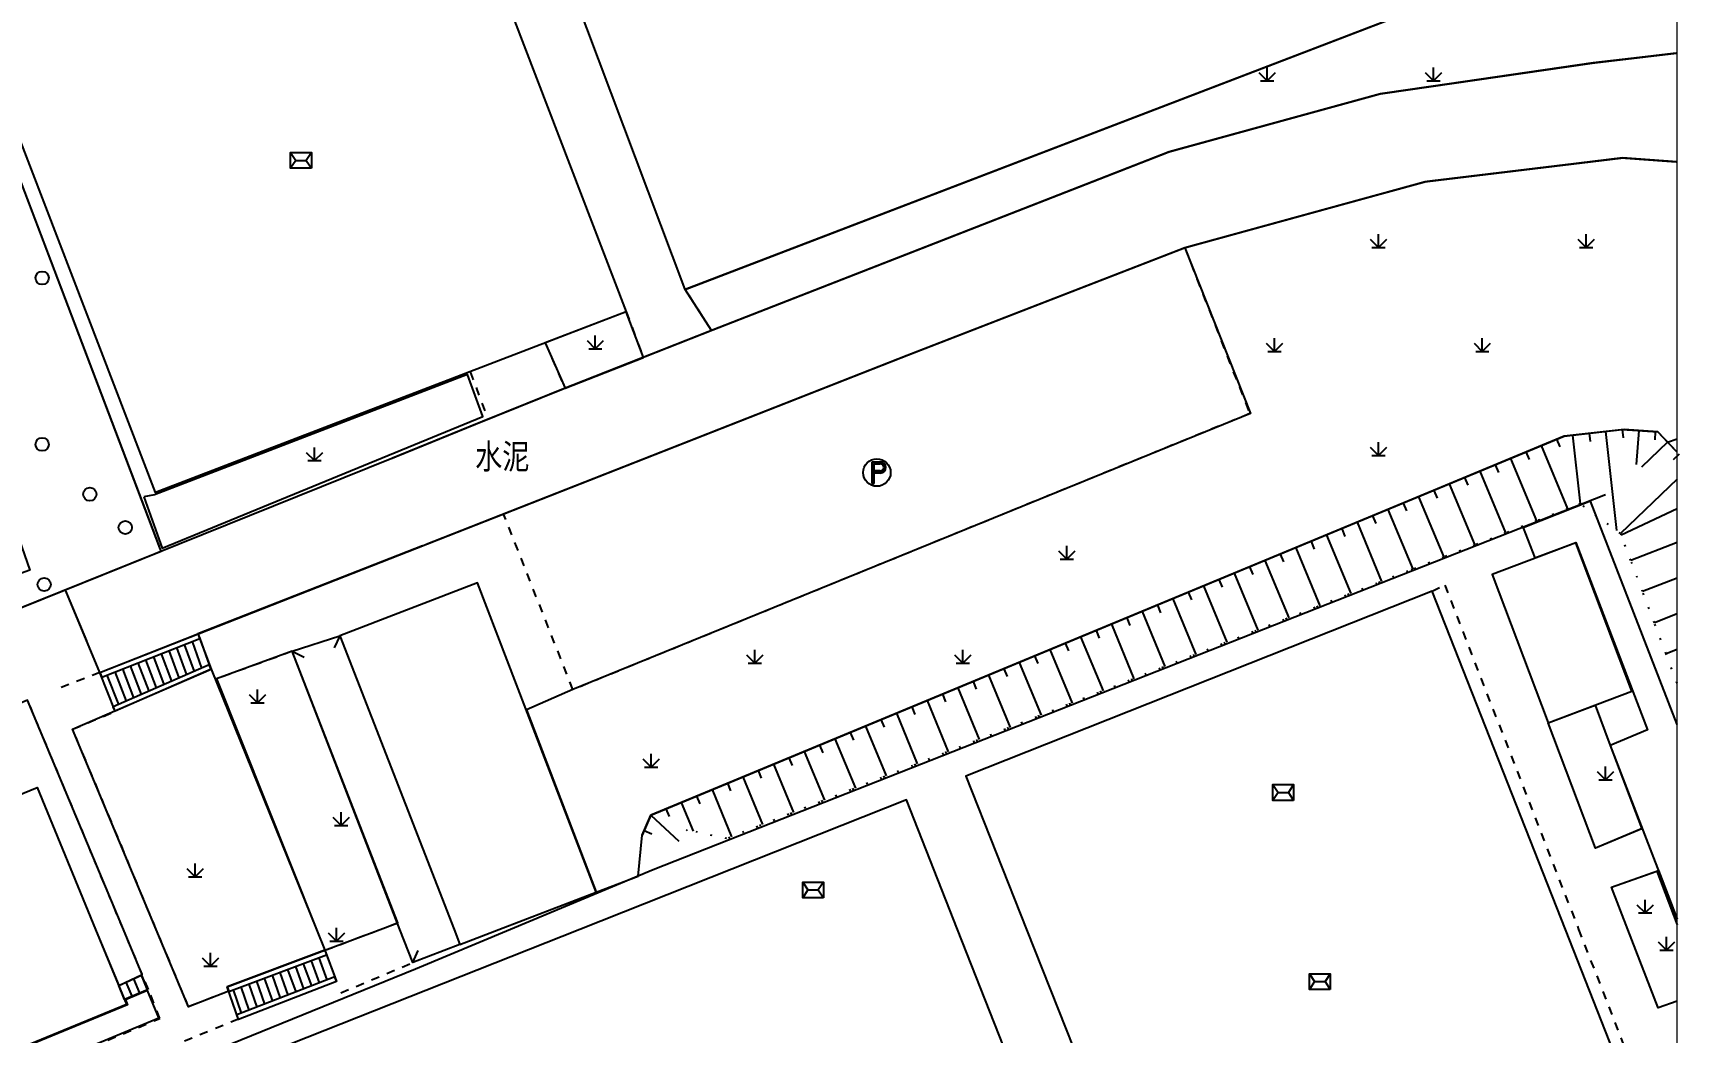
# Model space of a CAD drawing. Extents: x 396500 to 398250, y 1005980 to 1008200.
# Drawn here: x 397151.1 to 397250.1, y 1006193.8 to 1006253.9 of the extents above; entities that cross this region are included whole.
import ezdxf
from ezdxf.enums import TextEntityAlignment as Align

# ---------------------------------------------------------------- set-up
doc = ezdxf.new("R2010")
doc.units = 0
doc.header["$LTSCALE"] = 0.5
doc.linetypes.add('X4', pattern=[1.6, 0, -1.6])
doc.linetypes.add('X6', pattern=[2, 1, -1])
doc.layers.get('0').update_dxf_attribs({"linetype": 'CONTINUOUS'})
doc.layers.add('ASSIST', color=7, linetype='CONTINUOUS', plot=False)
for name, color, linetype in [('DLDW', 11, 'CONTINUOUS'), ('DLSS', 4, 'CONTINUOUS'), ('DMTZ', 3, 'CONTINUOUS'), ('JMD', 6, 'CONTINUOUS'), ('SXSS', 5, 'CONTINUOUS'), ('ZBTZ', 3, 'CONTINUOUS')]:
    doc.layers.add(name, color=color, linetype=linetype)
doc.layers.add('绘图层', color=6, linetype='CONTINUOUS', lineweight=5)
doc.styles.add('细等线体', font='长等线体_0.TTF', dxfattribs={"width": 0.8})
doc.linetypes.add('10421', pattern='A,2,[150,AAA.SHX,S=1,R=0,X=0,Y=1],1e-11', length=2)
doc.linetypes.add('10422', pattern='A,2,[150,AAA.SHX,S=1,R=0,X=0,Y=1],2,[177,AAA.SHX,S=1,R=0,X=0,Y=0.8],1e-09', length=4)
doc.linetypes.add('1161', pattern='A,0,[149,AAA.SHX,S=0.15,R=0,X=0,Y=0],-1.6', length=1.6)
doc.linetypes.add('444', pattern='A,4.5,[145,AAA.SHX,S=1,R=0,X=0,Y=1],4.5,-0.5,[146,AAA.SHX,S=1,R=0,X=0,Y=0],-0.5', length=10)

# ---------------------------------------------------------------- blocks, each defined once
blk = doc.blocks.new('gc124')
for p, q in [((-1, 1), (0, 0)), ((-0.8, 0), (0.8, 0)), ((0, 0), (0, 1.6)), ((0, 0), (1, 1))]:
    blk.add_line(p, q)
blk = doc.blocks.new('gc272')
at = {"linetype": 'Continuous'}
blk.add_lwpolyline([(1.25, 0), (1.25, 0), (-1.25, 0), (-1.25, 1.9), (1.25, 1.9)], close=True, dxfattribs=at)
for points in [[(-1.25, 1.9), (-0.625, 0.95), (-1.25, 0)], [(-0.625, 0.95), (0.625, 0.95)], [(1.25, 1.9), (0.625, 0.95), (1.25, 0)]]:
    blk.add_lwpolyline(points, dxfattribs=at)
blk = doc.blocks.new('gc326')
blk.add_circle((0, 0), 0.8)
blk = doc.blocks.new('gc122')
blk.add_circle((0, 0), 0.8)
blk = doc.blocks.new('*U93')
at = {"linetype": 'Continuous'}
for points in [[(0.4, 1.3), (0.4, 1.05), (0.55, 1.28)], [(0.55, 1.28), (0.4, 1.05), (0.69, 1.23)], [(0.69, 1.23), (0.4, 1.05), (0.82, 1.15)], [(0.82, 1.15), (0.4, 1.05), (0.93, 1.04)], [(0.4, 1.05), (0.51, 1.03), (0.93, 1.04)], [(0.51, 0.21), (0.4, 0.2), (0.93, 0.2)], [(0.4, 0.2), (0.4, -0.05), (0.82, 0.09)], [(0.93, 0.2), (0.4, 0.2), (0.82, 0.09)], [(0.82, 0.09), (0.4, -0.05), (0.69, 0.01)], [(0.69, 0.01), (0.4, -0.05), (0.55, -0.04)], [(0.93, 1.04), (0.51, 1.03), (1.01, 0.91)], [(0.51, 1.03), (0.61, 0.99), (1.01, 0.91)], [(0.61, 0.25), (0.51, 0.21), (0.93, 0.2)], [(0.61, 0.99), (0.7, 0.92), (1.01, 0.91)], [(0.7, 0.32), (0.61, 0.25), (0.93, 0.2)], [(0.7, 0.92), (0.77, 0.83), (1.01, 0.91)], [(0.77, 0.41), (0.7, 0.32), (1.01, 0.33)], [(1.01, 0.33), (0.7, 0.32), (0.93, 0.2)], [(1.01, 0.91), (0.77, 0.83), (1.06, 0.77)], [(0.77, 0.83), (0.81, 0.73), (1.06, 0.77)], [(0.81, 0.51), (0.77, 0.41), (1.06, 0.47)], [(1.06, 0.47), (0.77, 0.41), (1.01, 0.33)], [(1.06, 0.77), (0.81, 0.73), (1.07, 0.62)], [(0.81, 0.73), (0.82, 0.62), (1.07, 0.62)], [(1.07, 0.62), (0.81, 0.51), (1.06, 0.47)], [(0.82, 0.62), (0.81, 0.51), (1.07, 0.62)]]:
    blk.add_solid(points, dxfattribs=at)
blk = doc.blocks.new('*U92')
at = {"linetype": 'Continuous'}
for points in [[(-0.58, 1.17), (0.4, 1.3), (-0.45, 1.3)], [(-0.58, 1.17), (-0.45, 1.3), (-0.58, 1.3)], [(0.4, 1.3), (-0.58, 1.17), (0.4, 1.05)], [(-0.58, 1.17), (-0.33, 1.05), (0.4, 1.05)], [(-0.58, 1.17), (-0.58, -1.33), (-0.33, 1.05)], [(-0.33, 1.05), (-0.58, -1.33), (-0.33, -1.33)]]:
    blk.add_solid(points, dxfattribs=at)
blk = doc.blocks.new('*U91')
at = {"linetype": 'Continuous', "extrusion": (0, 0, -1)}
for points in [[(-0.04, 0.07), (0.33, -0.05), (0.33, 0.2)], [(-0.04, 0.07), (0.33, 0.2), (-0.4, 0.2)], [(-0.04, 0.07), (-0.4, -0.05), (0.33, -0.05)], [(-0.04, 0.07), (-0.4, 0.2), (-0.4, -0.05)]]:
    blk.add_solid(points, dxfattribs=at)
blk = doc.blocks.new('gc297')
for p, q in [((-0.58, 1.17), (-0.58, 1.3)), ((-0.58, 1.3), (-0.45, 1.3)), ((-0.58, -1.33), (-0.58, 1.17)), ((-0.45, 1.3), (0.4, 1.3)), ((-0.33, 1.05), (0.4, 1.05)), ((-0.33, -1.33), (-0.33, 1.05)), ((0.4, 0.2), (-0.33, 0.2)), ((-0.33, -0.05), (-0.33, 0.2)), ((0.4, 1.3), (0.4, 1.05)), ((0.4, 1.3), (0.4, 1.05)), ((0.4, 0.2), (0.4, -0.05)), ((0.4, 0.2), (0.4, -0.05)), ((0.4, 0.2), (0.4, -0.05)), ((-0.58, -1.33), (-0.33, -1.33)), ((0.4, -0.05), (-0.33, -0.05))]:
    blk.add_line(p, q)
blk.add_circle((0, 0), 1.65)
for radius in [0.675, 0.425]:
    blk.add_arc((0.4, 0.62), radius, 270, 90)
at = {"linetype": 'Continuous'}
for name in ['*U92', '*U91', '*U93']:
    blk.add_blockref(name, (0, 0), dxfattribs=at)

msp = doc.modelspace()

# ---------------------------------------------------------------- linework, layer by layer
at = {"layer": 'ASSIST', "linetype": '1161', "flags": 128}
for points in [[(397250, 1006252.667), (397244.947, 1006252.084), (397232.148, 1006250.23), (397219.447, 1006246.743), (397191.909, 1006236.004), (397190.34, 1006238.473), (397242.45, 1006258.447), (397250, 1006261.341)], [(397156.541, 1006200), (397150.776, 1006213.779), (397145.736, 1006211.616), (397146.194, 1006210.445), (397143.935, 1006209.464), (397143.505, 1006210.626), (397138.671, 1006208.718), (397139.051, 1006207.621), (397136.789, 1006206.645), (397136.359, 1006207.807), (397131.599, 1006205.796), (397132.062, 1006204.711), (397129.819, 1006203.741), (397129.389, 1006204.903), (397123.625, 1006202.517), (397124.636, 1006200)], [(397130.506, 1006200), (397151.363, 1006208.529), (397154.87, 1006200)], [(397154.87, 1006200), (397156.257, 1006196.624), (397157.673, 1006197.295), (397156.541, 1006200)]]:
    msp.add_lwpolyline(points, dxfattribs=at)
msp.add_lwpolyline([(397157.773, 1006226), (397158.863, 1006222.922), (397178.159, 1006230.84), (397177.243, 1006233.357), (397158.416, 1006226.131)], close=True, dxfattribs=at)
at = {"layer": 'ASSIST', "linetype": 'X4'}
msp.add_lwpolyline([(397250, 1006214.812), (397249.337, 1006216.563), (397248.629, 1006218.434), (397247.921, 1006220.304), (397247.213, 1006222.175), (397246.638, 1006223.693), (397246.596, 1006223.805), (397244.169, 1006225.582), (397243.411, 1006225.286), (397241.548, 1006224.558), (397239.684, 1006223.83), (397237.821, 1006223.103), (397235.957, 1006222.375), (397234.094, 1006221.647), (397233.805, 1006221.534), (397231.943, 1006220.803), (397230.08, 1006220.073), (397228.218, 1006219.342), (397226.356, 1006218.611), (397224.494, 1006217.88), (397222.632, 1006217.149), (397220.77, 1006216.419), (397218.908, 1006215.688), (397217.046, 1006214.957), (397215.184, 1006214.226), (397213.322, 1006213.496), (397211.46, 1006212.765), (397209.597, 1006212.034), (397207.735, 1006211.303), (397205.873, 1006210.573), (397204.011, 1006209.842), (397202.149, 1006209.111), (397200.287, 1006208.38), (397198.425, 1006207.649), (397196.563, 1006206.919), (397194.701, 1006206.188), (397192.839, 1006205.457), (397190.455, 1006205.986), (397190.186, 1006205.718)], dxfattribs=at)
at = {"layer": 'ASSIST', "linetype": 'Continuous', "flags": 128}
for points in [[(397155.126, 1006215.446), (397161.025, 1006217.77), (397161.819, 1006215.635), (397156.054, 1006213.109)], [(397162.777, 1006196.549), (397168.658, 1006198.744), (397169.364, 1006196.873), (397163.471, 1006194.577)], [(397157.986, 1006196.365), (397156.6, 1006195.792), (397156.257, 1006196.624), (397157.623, 1006197.244)]]:
    msp.add_lwpolyline(points, close=True, dxfattribs=at)
at = {"layer": 'ASSIST', "linetype": '1161'}
for points in [[(397171.994, 1006200), (397173.048, 1006200.397), (397166.7, 1006216.717), (397162.143, 1006215.054), (397168.156, 1006200)], [(397158.519, 1006200), (397153.489, 1006212.032), (397161.819, 1006215.635), (397168.15, 1006200)], [(397247.033, 1006200), (397246.047, 1006202.546), (397248.778, 1006203.498), (397250, 1006200.278)], [(397168.15, 1006200), (397168.658, 1006198.744), (397162.777, 1006196.549), (397162.879, 1006196.277), (397160.464, 1006195.349), (397158.519, 1006200)], [(397168.156, 1006200), (397168.658, 1006198.744), (397171.994, 1006200)], [(397250, 1006195.68), (397248.857, 1006195.291), (397247.033, 1006200)]]:
    msp.add_lwpolyline(points, dxfattribs=at)
msp.add_lwpolyline([(397247.879, 1006206.051), (397245.09, 1006204.885), (397242.238, 1006212.42), (397245.068, 1006213.481), (397245.968, 1006211.061)], close=True, dxfattribs=at)
at = {"layer": 'DLDW', "linetype": 'Continuous'}
for points in [[(397250, 1006261.341), (397190.34, 1006238.473), (397176.207, 1006275.988), (397247.938, 1006303.59), (397250, 1006298.212)], [(397243.275, 1006200), (397235.257, 1006220.34), (397207.219, 1006209.207), (397210.869, 1006200)], [(397206.721, 1006200), (397203.649, 1006207.792), (397183.994, 1006200)], [(397183.994, 1006200), (397164.499, 1006192.272), (397179.076, 1006155.502), (397218.119, 1006171.088), (397206.721, 1006200)], [(397210.869, 1006200), (397221.789, 1006172.453), (397249.764, 1006183.543), (397243.275, 1006200)]]:
    msp.add_lwpolyline(points, dxfattribs=at)
msp.add_lwpolyline([(397186.783, 1006237.123), (397158.462, 1006226.261), (397147.647, 1006254.394), (397176.005, 1006265.237)], close=True, dxfattribs=at)
at = {"layer": 'DLSS', "linetype": 'Continuous', "lineweight": 0, "const_width": 0.125, "flags": 128}
for points in [[(397172.687, 1006228.317), (397177.766, 1006230.386), (397183.104, 1006232.536), (397191.909, 1006236.004), (397219.447, 1006246.743), (397232.148, 1006250.23), (397244.947, 1006252.084), (397250, 1006252.681)], [(397174.729, 1006223.133), (397203.619, 1006234.479), (397220.379, 1006240.974), (397234.852, 1006244.946), (397246.718, 1006246.377), (397250, 1006246.139)]]:
    msp.add_lwpolyline(points, dxfattribs=at)
at = {"layer": 'DLSS', "linetype": 'X6'}
for points in [[(397220.379, 1006240.974), (397224.292, 1006231.007), (397183.582, 1006214.414), (397179.431, 1006224.927)], [(397191.909, 1006236.004), (397190.34, 1006238.473)], [(397186.783, 1006237.123), (397187.819, 1006234.37)], [(397181.917, 1006235.257), (397183.104, 1006232.536)], [(397177.4, 1006233.511), (397178.472, 1006230.651)], [(397235.263, 1006220.324), (397236.02, 1006220.694), (397244.071, 1006200)], [(397166.7, 1006216.717), (397162.143, 1006215.054)], [(397155.126, 1006215.446), (397152.512, 1006214.44)], [(397156.541, 1006200), (397150.776, 1006213.779)], [(397158.519, 1006200), (397153.489, 1006212.032), (397156.054, 1006213.109)], [(397168.658, 1006198.744), (397173.048, 1006200.397)], [(397171.994, 1006200), (397173.048, 1006200.397)], [(397128.706, 1006187.754), (397130.668, 1006182.993), (397158.728, 1006194.64), (397158.051, 1006196.391), (397156.541, 1006200)], [(397162.879, 1006196.277), (397160.464, 1006195.349), (397158.519, 1006200)], [(397244.071, 1006200), (397250, 1006184.759)], [(397169.617, 1006196.192), (397173.952, 1006198)], [(397163.458, 1006194.608), (397122.314, 1006177.623)]]:
    msp.add_lwpolyline(points, dxfattribs=at)
at = {"layer": 'DMTZ', "linetype": 'Continuous'}
for p, q in [((397244.704, 1006229.826), (397244.759, 1006229.329)), ((397245.698, 1006229.937), (397246.359, 1006223.978)), ((397246.692, 1006230.047), (397246.747, 1006229.55)), ((397247.688, 1006229.996), (397247.533, 1006227.94)), ((397248.686, 1006229.92), (397248.648, 1006229.422)), ((397241.828, 1006229.085), (397243.411, 1006225.286)), ((397242.751, 1006229.47), (397242.944, 1006229.008)), ((397243.71, 1006229.716), (397244.169, 1006225.582)), ((397249.422, 1006229.292), (397247.856, 1006227.788)), ((397239.059, 1006227.932), (397239.251, 1006227.47)), ((397239.982, 1006228.316), (397241.548, 1006224.558)), ((397240.905, 1006228.701), (397241.097, 1006228.239)), ((397250.115, 1006228.57), (397249.754, 1006228.224)), ((397237.213, 1006227.162), (397237.405, 1006226.701)), ((397238.136, 1006227.547), (397239.684, 1006223.83)), ((397250, 1006227.074), (397246.596, 1006223.805)), ((397234.443, 1006226.009), (397235.957, 1006222.375)), ((397235.367, 1006226.393), (397235.559, 1006225.932)), ((397236.29, 1006226.778), (397237.821, 1006223.103)), ((397231.674, 1006224.856), (397231.865, 1006224.394)), ((397232.597, 1006225.239), (397234.094, 1006221.647)), ((397233.52, 1006225.624), (397233.713, 1006225.162)), ((397250, 1006225.273), (397246.638, 1006223.693)), ((397229.826, 1006224.091), (397230.017, 1006223.629)), ((397230.75, 1006224.474), (397232.224, 1006220.914)), ((397227.054, 1006222.943), (397228.5, 1006219.452)), ((397227.978, 1006223.326), (397228.169, 1006222.864)), ((397228.902, 1006223.708), (397230.362, 1006220.183)), ((397250, 1006223.265), (397247.213, 1006222.175)), ((397225.206, 1006222.177), (397226.638, 1006218.722)), ((397226.13, 1006222.56), (397226.322, 1006222.098)), ((397222.435, 1006221.029), (397222.626, 1006220.567)), ((397223.359, 1006221.412), (397224.776, 1006217.991)), ((397224.283, 1006221.795), (397224.474, 1006221.333)), ((397250, 1006221.118), (397247.921, 1006220.304)), ((397219.663, 1006219.881), (397221.052, 1006216.529)), ((397220.587, 1006220.264), (397220.778, 1006219.802)), ((397221.511, 1006220.647), (397222.914, 1006217.26)), ((397217.816, 1006219.116), (397219.19, 1006215.798)), ((397218.739, 1006219.498), (397218.931, 1006219.036)), ((397250, 1006218.97), (397248.629, 1006218.434)), ((397215.044, 1006217.968), (397215.235, 1006217.506)), ((397215.968, 1006218.35), (397217.328, 1006215.068)), ((397216.892, 1006218.733), (397217.083, 1006218.271)), ((397213.196, 1006217.202), (397213.388, 1006216.74)), ((397214.12, 1006217.585), (397215.466, 1006214.337)), ((397210.425, 1006216.054), (397211.741, 1006212.875)), ((397211.348, 1006216.437), (397211.54, 1006215.975)), ((397212.272, 1006216.819), (397213.603, 1006213.606)), ((397250, 1006216.822), (397249.337, 1006216.563)), ((397208.577, 1006215.289), (397209.879, 1006212.145)), ((397209.501, 1006215.671), (397209.692, 1006215.209)), ((397205.805, 1006214.14), (397205.997, 1006213.678)), ((397206.729, 1006214.523), (397208.017, 1006211.414)), ((397207.653, 1006214.906), (397207.844, 1006214.444)), ((397203.034, 1006212.992), (397204.293, 1006209.952)), ((397203.958, 1006213.375), (397204.149, 1006212.913)), ((397204.881, 1006213.758), (397206.155, 1006210.683)), ((397201.186, 1006212.227), (397202.431, 1006209.222)), ((397202.11, 1006212.61), (397202.301, 1006212.148)), ((397198.414, 1006211.079), (397198.606, 1006210.617)), ((397199.338, 1006211.461), (397200.569, 1006208.491)), ((397200.262, 1006211.844), (397200.453, 1006211.382)), ((397196.567, 1006210.313), (397196.758, 1006209.851)), ((397197.49, 1006210.696), (397198.707, 1006207.76)), ((397193.795, 1006209.165), (397194.983, 1006206.298)), ((397194.719, 1006209.548), (397194.91, 1006209.086)), ((397195.643, 1006209.931), (397196.845, 1006207.029)), ((397191.023, 1006208.017), (397191.215, 1006207.555)), ((397191.947, 1006208.4), (397193.12, 1006205.568)), ((397192.871, 1006208.782), (397193.062, 1006208.32)), ((397189.176, 1006207.252), (397189.367, 1006206.79)), ((397190.1, 1006207.634), (397190.816, 1006205.906)), ((397188.258, 1006206.862), (397189.947, 1006205.311)), ((397187.869, 1006205.941), (397188.329, 1006205.747))]:
    msp.add_line(p, q, dxfattribs=at)
at = {"layer": 'DMTZ', "linetype": '10422'}
for points in [[(397158.709, 1006223.021), (397147.53, 1006252.413)], [(397172.687, 1006228.317), (397121.497, 1006207.708)], [(397245.691, 1006226.126), (397188.409, 1006203.581), (397179.826, 1006200)], [(397155.126, 1006215.446), (397174.729, 1006223.133)], [(397179.826, 1006200), (397174.102, 1006197.612), (397121.552, 1006176.265), (397127.762, 1006159.735)]]:
    msp.add_lwpolyline(points, dxfattribs=at)
at = {"layer": 'DMTZ', "linetype": 'Continuous'}
msp.add_lwpolyline([(397250, 1006228.69), (397248.829, 1006229.909), (397246.821, 1006230.061), (397243.208, 1006229.66), (397232.495, 1006225.197), (397188.263, 1006206.873), (397187.751, 1006205.663)], dxfattribs=at)
at = {"layer": 'JMD', "linetype": 'Continuous'}
for p, q in [((397159.74, 1006216.941), (397160.335, 1006215.312)), ((397160.205, 1006217.124), (397160.789, 1006215.512)), ((397160.67, 1006217.307), (397161.244, 1006215.711)), ((397161.025, 1006217.77), (397161.135, 1006217.491)), ((397161.135, 1006217.491), (397161.699, 1006215.91)), ((397169.565, 1006217.644), (397169.222, 1006216.922)), ((397157.414, 1006216.025), (397158.062, 1006214.316)), ((397157.879, 1006216.208), (397158.516, 1006214.516)), ((397158.344, 1006216.391), (397158.971, 1006214.715)), ((397158.809, 1006216.574), (397159.426, 1006214.914)), ((397159.274, 1006216.758), (397159.88, 1006215.113)), ((397166.7, 1006216.717), (397167.422, 1006216.373)), ((397155.126, 1006215.446), (397155.236, 1006215.167)), ((397155.553, 1006215.292), (397156.243, 1006213.519)), ((397156.018, 1006215.475), (397156.698, 1006213.719)), ((397156.483, 1006215.658), (397157.152, 1006213.918)), ((397156.948, 1006215.841), (397157.607, 1006214.117)), ((397161.819, 1006215.635), (397161.699, 1006215.91)), ((397156.054, 1006213.109), (397155.934, 1006213.384)), ((397167.826, 1006198.113), (397168.316, 1006196.787)), ((397168.295, 1006198.288), (397168.786, 1006196.97)), ((397168.658, 1006198.744), (397168.763, 1006198.463)), ((397168.763, 1006198.463), (397169.255, 1006197.153)), ((397173.952, 1006198), (397174.275, 1006198.732)), ((397157.986, 1006196.365), (397157.623, 1006197.244)), ((397165.484, 1006197.239), (397165.97, 1006195.872)), ((397165.952, 1006197.414), (397166.439, 1006196.055)), ((397166.421, 1006197.589), (397166.908, 1006196.238)), ((397166.889, 1006197.764), (397167.378, 1006196.421)), ((397167.358, 1006197.938), (397167.847, 1006196.604)), ((397169.364, 1006196.873), (397169.255, 1006197.153)), ((397156.6, 1006195.792), (397156.257, 1006196.624)), ((397157.062, 1006195.983), (397156.713, 1006196.831)), ((397157.524, 1006196.174), (397157.168, 1006197.038)), ((397162.777, 1006196.549), (397162.882, 1006196.268)), ((397163.142, 1006196.365), (397163.623, 1006194.958)), ((397163.61, 1006196.54), (397164.092, 1006195.141)), ((397164.079, 1006196.715), (397164.561, 1006195.324)), ((397164.547, 1006196.889), (397165.031, 1006195.506)), ((397165.016, 1006197.064), (397165.5, 1006195.689)), ((397163.471, 1006194.577), (397163.363, 1006194.856))]:
    msp.add_line(p, q, dxfattribs=at)
at = {"layer": 'JMD', "linetype": '444', "flags": 128}
for points in [[(397174.528, 1006223.055), (397161.025, 1006217.77)], [(397161.819, 1006215.635), (397168.15, 1006200)], [(397168.15, 1006200), (397168.658, 1006198.744)]]:
    msp.add_lwpolyline(points, dxfattribs=at)
at = {"layer": 'JMD', "linetype": 'Continuous', "flags": 128}
msp.add_lwpolyline([(397243.896, 1006223.237), (397238.868, 1006221.336), (397242.238, 1006212.42), (397247.276, 1006214.325)], close=True, dxfattribs=at)
for points in [[(397179.133, 1006200), (397184.984, 1006202.248), (397177.846, 1006220.826), (397169.565, 1006217.644), (397176.427, 1006200)], [(397155.126, 1006215.446), (397161.025, 1006217.77)], [(397155.236, 1006215.167), (397161.135, 1006217.491)], [(397173.177, 1006200), (397166.7, 1006216.717), (397169.565, 1006217.644), (397176.427, 1006200)], [(397161.699, 1006215.91), (397155.934, 1006213.384)], [(397161.819, 1006215.635), (397156.054, 1006213.109)], [(397176.427, 1006200), (397176.779, 1006199.095), (397173.952, 1006198), (397173.177, 1006200)], [(397176.427, 1006200), (397176.779, 1006199.095), (397179.133, 1006200)], [(397162.777, 1006196.549), (397168.658, 1006198.744)], [(397162.882, 1006196.268), (397168.763, 1006198.463)], [(397156.257, 1006196.624), (397157.623, 1006197.244)], [(397169.255, 1006197.153), (397163.363, 1006194.856)], [(397157.986, 1006196.365), (397156.6, 1006195.792)], [(397169.364, 1006196.873), (397163.471, 1006194.577)]]:
    msp.add_lwpolyline(points, dxfattribs=at)
at = {"layer": 'JMD', "linetype": 'Continuous'}
for points in [[(397130.506, 1006200), (397151.363, 1006208.529), (397154.87, 1006200)], [(397154.87, 1006200), (397156.723, 1006195.492), (397130.796, 1006184.832), (397127.93, 1006191.876), (397125.476, 1006197.943), (397130.506, 1006200)]]:
    msp.add_lwpolyline(points, dxfattribs=at)
at = {"layer": 'SXSS', "linetype": '10421', "flags": 128}
msp.add_lwpolyline([(397250, 1006212.308), (397244.789, 1006225.741), (397240.739, 1006224.148), (397241.447, 1006222.346), (397243.906, 1006223.267), (397248.225, 1006211.988), (397245.968, 1006211.061), (397250, 1006200.619)], dxfattribs=at)
at = {"layer": 'ZBTZ', "color": 0, "linetype": '1161'}
msp.add_lwpolyline([(397141.658, 1006248.121), (397150.92, 1006221.596), (397146.518, 1006220.02), (397136.656, 1006216.576), (397137.518, 1006214.159), (397158.812, 1006222.731), (397158.741, 1006222.929), (397147.53, 1006252.413), (397141.232, 1006249.343)], close=True, dxfattribs=at)
at = {"layer": 'ZBTZ', "linetype": '1161'}
for points in [[(397250, 1006246.139), (397246.718, 1006246.377), (397234.902, 1006244.946), (397220.379, 1006240.974), (397224.342, 1006231.007), (397183.582, 1006214.414), (397180.78, 1006213.19), (397184.984, 1006202.248), (397187.508, 1006203.205), (397187.751, 1006205.663), (397188.263, 1006206.873), (397243.208, 1006229.66), (397246.692, 1006230.047), (397248.829, 1006229.909), (397249.422, 1006229.292), (397250, 1006229.494)], [(397247.033, 1006200), (397246.047, 1006202.546), (397248.874, 1006203.535), (397250, 1006200.619)], [(397250, 1006195.683), (397248.857, 1006195.291), (397247.033, 1006200)]]:
    msp.add_lwpolyline(points, dxfattribs=at)
at = {"layer": 'ZBTZ', "linetype": '1161', "flags": 128}
for points in [[(397181.917, 1006235.257), (397183.104, 1006232.536), (397187.819, 1006234.37), (397186.783, 1006237.123)], [(397129.451, 1006187.981), (397128.803, 1006187.726), (397130.695, 1006183.061), (397158.665, 1006194.678), (397157.998, 1006196.317), (397156.662, 1006195.76), (397156.779, 1006195.464), (397130.704, 1006184.736)], [(397129.451, 1006187.981), (397128.803, 1006187.726), (397130.695, 1006183.061), (397158.665, 1006194.678), (397157.998, 1006196.317), (397156.662, 1006195.76), (397156.779, 1006195.464), (397130.704, 1006184.736)]]:
    msp.add_lwpolyline(points, close=True, dxfattribs=at)
for points in [[(397250, 1006228.69), (397249.422, 1006229.292), (397250, 1006229.494)], [(397249.422, 1006229.292), (397250, 1006229.494)], [(397154.332, 1006217.346), (397153.072, 1006220.361)], [(397155.126, 1006215.446), (397153.072, 1006220.361)]]:
    msp.add_lwpolyline(points, dxfattribs=at)
at = {"layer": 'ZBTZ', "linetype": '1161'}
msp.add_lwpolyline([(397247.9, 1006206.059), (397245.09, 1006204.885), (397242.238, 1006212.42), (397245.068, 1006213.481), (397245.968, 1006211.061)], close=True, dxfattribs=at)
at = {"layer": '绘图层', "linetype": 'Continuous', "flags": 128}
msp.add_lwpolyline([(396900, 1006330), (396900, 1005980), (397250, 1005980), (397250, 1006330)], close=True, dxfattribs=at)

# ---------------------------------------------------------------- block references
at = {"layer": 'DLDW', "linetype": 'Continuous', "xscale": 0.5, "yscale": 0.5}
for p in [(397167.224, 1006245.754), (397226.303, 1006207.756), (397198.027, 1006201.894), (397228.507, 1006196.386)]:
    msp.add_blockref('gc272', p, dxfattribs=at)
at = {"layer": 'DLSS', "linetype": 'Continuous', "xscale": 0.5, "yscale": 0.5}
msp.add_blockref('gc297', (397201.864, 1006227.461), dxfattribs=at)
at = {"layer": 'ZBTZ', "linetype": 'Continuous', "xscale": 0.5, "yscale": 0.5}
for name, p in [('gc124', (397225.34, 1006251.004)), ('gc124', (397235.34, 1006251.004)), ('gc326', (397151.656, 1006239.159)), ('gc124', (397184.927, 1006234.895)), ('gc326', (397151.656, 1006229.159)), ('gc124', (397168.041, 1006228.178)), ('gc122', (397154.522, 1006226.159)), ('gc326', (397156.656, 1006224.159)), ('gc122', (397151.774, 1006220.735)), ('gc124', (397245.687, 1006208.992)), ('gc124', (397248.076, 1006200.986)), ('gc124', (397249.354, 1006198.75))]:
    msp.add_blockref(name, p, dxfattribs=at)
at = {"layer": 'ZBTZ', "linetype": '1161', "xscale": 0.5, "yscale": 0.5}
for p in [(397232.03, 1006240.998), (397244.53, 1006240.998), (397225.78, 1006234.748), (397238.28, 1006234.748), (397232.03, 1006228.498), (397213.28, 1006222.248), (397194.53, 1006215.998), (397207.03, 1006215.998), (397164.606, 1006213.616), (397188.28, 1006209.748), (397169.643, 1006206.244), (397160.859, 1006203.157), (397169.364, 1006199.292), (397169.364, 1006199.292), (397161.774, 1006197.784)]:
    msp.add_blockref('gc124', p, dxfattribs=at)

# ---------------------------------------------------------------- texts
at = {"layer": 'DLSS', "linetype": 'Continuous', "style": '细等线体', "width": 0.8}
msp.add_text('水泥', height=1.5, dxfattribs=at).set_placement((397179.328, 1006228.454, -27.346), align=Align.MIDDLE)

doc.saveas('drawing.dxf')
